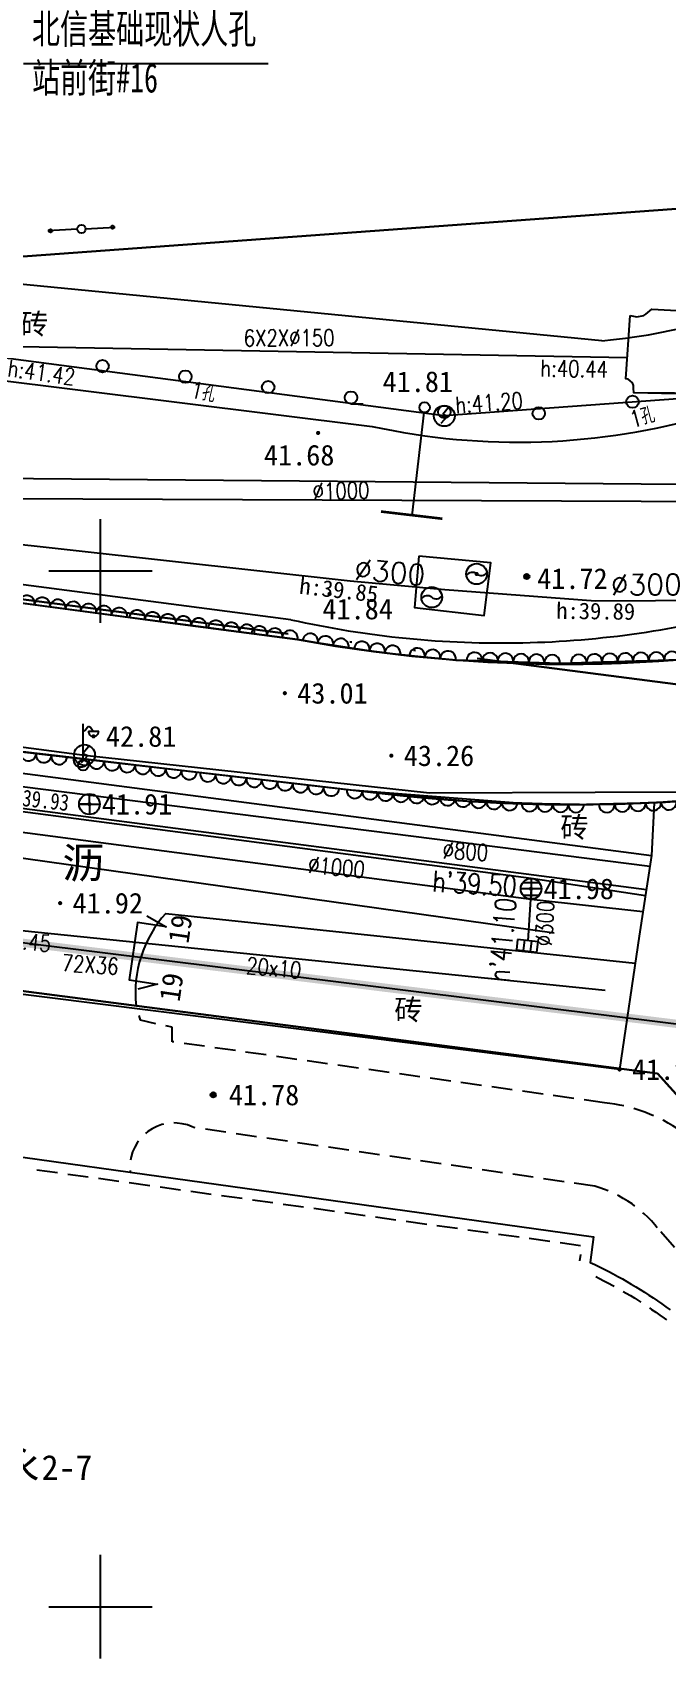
# Model space of a CAD drawing. Extents: x 501830 to 502977, y 299930 to 300245.
# Drawn here: x 502546.7 to 502577.3, y 300047.5 to 300126 of the extents above; entities that cross this region are included whole.
import ezdxf
from ezdxf.enums import TextEntityAlignment as Align
from ezdxf.lldxf.tags import DXFTag

# ---------------------------------------------------------------- set-up
doc = ezdxf.new("R2010")
doc.units = 0
for name, pattern in [('2312', [0.3, 0.2, -0.1]), ('444', [0.3, 0.2, -0.1]), ('ACAD_ISO05W100', [33, 24, -3, 0, -3, 0, -3])]:
    doc.linetypes.add(name, pattern=pattern)
for name, color, linetype in [('BJ02', 7, 'Continuous'), ('BJ03', 7, 'Continuous'), ('BJ04', 7, 'Continuous'), ('BJ05', 7, 'Continuous'), ('BJ08', 7, 'Continuous'), ('BJ09', 7, 'Continuous'), ('TK', 7, 'Continuous'), ('上水管线', 4, 'Continuous'), ('新建北信', 13, 'Continuous'), ('污水井', 247, 'Continuous'), ('污水注记', 247, 'Continuous'), ('污水管线', 247, 'Continuous'), ('污水高程表', 247, 'Continuous'), ('燃气井', 6, 'Continuous'), ('燃气注记', 6, 'Continuous'), ('燃气管线', 6, 'Continuous'), ('燃气高程表', 6, 'Continuous'), ('电信断面图及编号', 3, 'Continuous'), ('电信注记', 3, 'Continuous'), ('电信管线', 3, 'Continuous'), ('电力井', 1, 'Continuous'), ('电力注记', 1, 'Continuous'), ('电力管线', 1, 'Continuous'), ('电力高程表', 1, 'Continuous'), ('雨水井', 34, 'Continuous'), ('雨水注记', 34, 'Continuous'), ('雨水管线', 34, 'Continuous'), ('雨水高程表', 34, 'Continuous'), ('雨蓖子', 34, 'Continuous')]:
    doc.layers.add(name, color=color, linetype=linetype)
doc.layers.add('道路红线', color=11, linetype='Continuous', lineweight=30)
doc.styles.add('HZ', font='simplex.shx', dxfattribs={"bigfont": 'hztxt'})
doc.styles.add('HZTXT', font='romans', dxfattribs={"width": 0.7, "height": 4, "bigfont": 'HZTXT'})
doc.styles.get("Standard").update_dxf_attribs({"font": 'SIMFANG.TTF'})
doc.styles.add('粗等线', font='SIMHEI.TTF')
doc.linetypes.add('245', pattern='A,1e-05,-0.05,[133,bjxx.shx,S=0.05,R=0,X=-0.05,Y=0],-0.05,0.45,[135,bjxx.shx,S=0.05,R=0,X=0,Y=0],0.45', length=1.00001)
doc.linetypes.add('85003', pattern='A,1e-05,[136,bjxx.shx,S=0.075,R=0,X=-1e-05,Y=0],0.15', length=0.15001)
tags = doc.linetypes.add('DL', pattern='A,15,-4.925,[130,ltypeshp.shx,S=0.5,R=330,X=-0.15,Y=0.433],0,[130,ltypeshp.shx,S=0.4,R=90,X=0,Y=0],-0.15,[130,ltypeshp.shx,S=0.5,R=150,X=0,Y=-0.433],-4.925,15', length=40).pattern_tags.tags
tags[32:33] = [DXFTag(74, 4), DXFTag(75, 0), DXFTag(340, '0'), DXFTag(46, 1.0), DXFTag(50, 0.0), DXFTag(44, 0.0), DXFTag(45, 0.0)]
tags[30:31] = [DXFTag(74, 4), DXFTag(75, 0), DXFTag(340, '0'), DXFTag(46, 1.0), DXFTag(50, 0.0), DXFTag(44, 0.0), DXFTag(45, 0.0)]
tags[4:5] = [DXFTag(74, 4), DXFTag(75, 0), DXFTag(340, '0'), DXFTag(46, 1.0), DXFTag(50, 0.0), DXFTag(44, 0.0), DXFTag(45, 0.0)]
tags = doc.linetypes.add('DX', pattern='A,15,-5,[130,ltypeshp.shx,S=1,R=330,X=0,Y=0],-5,15', length=40).pattern_tags.tags
tags[16:17] = [DXFTag(74, 4), DXFTag(75, 0), DXFTag(340, '0'), DXFTag(46, 1.0), DXFTag(50, 0.0), DXFTag(44, 0.0), DXFTag(45, 0.0)]
tags[14:15] = [DXFTag(74, 4), DXFTag(75, 0), DXFTag(340, '0'), DXFTag(46, 1.0), DXFTag(50, 0.0), DXFTag(44, 0.0), DXFTag(45, 0.0)]
tags[4:5] = [DXFTag(74, 4), DXFTag(75, 0), DXFTag(340, '0'), DXFTag(46, 1.0), DXFTag(50, 0.0), DXFTag(44, 0.0), DXFTag(45, 0.0)]
tags = doc.linetypes.add('SS', pattern='A,15,-1.9,[130,ltypeshp.shx,S=1,R=330,X=0,Y=0],-1.2,[130,ltypeshp.shx,S=1,R=330,X=0,Y=0],-1.9,15', length=35).pattern_tags.tags
tags[24:25] = [DXFTag(74, 4), DXFTag(75, 0), DXFTag(340, '0'), DXFTag(46, 1.0), DXFTag(50, 0.0), DXFTag(44, 0.0), DXFTag(45, 0.0)]
tags[22:23] = [DXFTag(74, 4), DXFTag(75, 0), DXFTag(340, '0'), DXFTag(46, 1.0), DXFTag(50, 0.0), DXFTag(44, 0.0), DXFTag(45, 0.0)]
tags[4:5] = [DXFTag(74, 4), DXFTag(75, 0), DXFTag(340, '0'), DXFTag(46, 1.0), DXFTag(50, 0.0), DXFTag(44, 0.0), DXFTag(45, 0.0)]
doc.linetypes.add('TRQZ', pattern='A,15,[130,ltypeshp.shx,S=0.6,R=0,X=0,Y=0],-2.5,[133,ltypeshp.shx,S=0.05,R=0,X=0,Y=0],-2.5,[130,ltypeshp.shx,S=0.6,R=0,X=0,Y=0],15', length=35)

# ---------------------------------------------------------------- blocks, each defined once
blk = doc.blocks.new('831')
for radius in [0.25, 0.15, 0.05]:
    blk.add_circle((0, 0), radius)
blk = doc.blocks.new('mhs500')
at = {"layer": 'BJ09'}
blk.add_circle((0, 0), 0.3, dxfattribs=at)
blk = doc.blocks.new('MHST')
at = {"layer": 'BJ09'}
blk.add_line((-0.01, -0.59), (1.19, -0.59), dxfattribs=at)
blk.add_circle((0, 0), 0.6, dxfattribs=at)
blk = doc.blocks.new('GC200')
at = {"linetype": 'Continuous', "const_width": 0.2, "flags": 128}
blk.add_lwpolyline([(-0.1, 0, 1), (0.1, 0, 1)], format="xyb", close=True, dxfattribs=at)
blk = doc.blocks.new('雨水井')
at = {"lineweight": -3}
for p, q in [((0.5, 0), (-0.5, 0)), ((-0.4, 0.3), (0.4, 0.3)), ((0, 0.495), (0, -0.495)), ((-0.4, -0.3), (0.4, -0.3))]:
    blk.add_line(p, q, dxfattribs=at)
blk.add_circle((0, 0), 0.5, dxfattribs=at)
blk = doc.blocks.new('污水井')
at = {"lineweight": -3}
for p, q in [((0, 0), (-0.5, 0)), ((-0.5, 0), (0.5, 0)), ((0, 0), (-0.473, 0)), ((0, 0), (0, 0.5)), ((0, 0), (0, 0.459)), ((0, 0), (0, -0.473)), ((0, 0), (0.483, 0)), ((0, 0), (0, -0.5))]:
    blk.add_line(p, q, dxfattribs=at)
blk.add_circle((0, 0), 0.5, dxfattribs=at)
blk = doc.blocks.new('电力井')
at = {"lineweight": -3}
for p, q in [((0.192, 0.395), (-0.079, 0.068)), ((-0.079, 0.068), (0.152, -0.017)), ((0.152, -0.017), (-0.164, -0.373))]:
    blk.add_line(p, q, dxfattribs=at)
blk.add_circle((0, 0), 0.5, dxfattribs=at)
blk = doc.blocks.new('燃气井')
at = {"lineweight": -3}
blk.add_circle((0, 0), 0.5, dxfattribs=at)
for centre, start, end in [((-0.213, -0.274), 52.09666, 144.30583), ((0.213, 0.274), 232.09666, 324.30583)]:
    blk.add_arc(centre, 0.347, start, end, dxfattribs=at)
blk = doc.blocks.new('B552')
for p, q in [((0.984668, 0.518566), (-1.015332, 0.518566)), ((-1.015332, 0.518566), (-1.015332, -0.481434)), ((0.984668, -0.481434), (0.984668, 0.518566)), ((-1.015332, -0.481434), (0.984668, -0.481434))]:
    blk.add_line(p, q)
at = {"linetype": 'Continuous'}
for p, q in [((-0.348666, -0.481434), (-0.348666, 0.518566)), ((0.318001, -0.481434), (0.318001, 0.518566))]:
    blk.add_line(p, q, dxfattribs=at)
blk = doc.blocks.new('35211')
for p, q in [((0, 0.5), (0, 4)), ((0, 3.29), (0.19, 3.39)), ((0.19, 3.39), (0.39, 3.69)), ((0.39, 3.69), (0.49, 3.79)), ((0.49, 3.79), (0.69, 3.69)), ((0.49, 3.29), (1.49, 3.29)), ((0.69, 3.69), (0.89, 3.39)), ((0.89, 3.39), (0.99, 3.29))]:
    blk.add_line(p, q)
blk.add_circle((0, 0), 0.5)
blk.add_arc((0.99, 3.29), 0.5, 179, 0)
blk = doc.blocks.new('acfgw')
at = {"color": 4}
for p, q in [((0, -5), (0, 5)), ((-5, 0), (5, 0))]:
    blk.add_line(p, q, dxfattribs=at)

msp = doc.modelspace()

# ---------------------------------------------------------------- linework, layer by layer
at = {"layer": 'BJ02', "linetype": 'Continuous', "flags": 128}
for points, elevation in [([(502574.205, 300111.11), (502541.468, 300114.302)], 41.663), ([(502576.728, 300088.813), (502576.608, 300086.268), (502576.008, 300082.368), (502575.061, 300075.933)], 43.661)]:
    msp.add_lwpolyline(points, dxfattribs=dict(at, elevation=elevation))
at = {"layer": 'BJ02', "linetype": '245', "ltscale": 5, "flags": 128}
msp.add_lwpolyline([(502575.061, 300075.933), (502509.678, 300084.155)], dxfattribs=at)
at = {"layer": 'BJ02', "linetype": 'Continuous'}
msp.add_lwpolyline([(502544.048, 300072), (502551.438, 300070.971), (502573.81, 300067.857), (502573.638, 300066.621), (502573.865, 300066.514), (502574.09, 300066.405), (502574.313, 300066.294), (502574.536, 300066.18), (502574.757, 300066.063), (502574.977, 300065.944), (502575.195, 300065.823), (502575.413, 300065.699), (502575.628, 300065.573), (502575.843, 300065.444), (502576.056, 300065.313), (502576.267, 300065.179), (502576.477, 300065.044), (502576.685, 300064.906), (502576.892, 300064.765), (502577.097, 300064.622), (502577.301, 300064.477), (502577.503, 300064.33)], dxfattribs=at)
at = {"layer": 'BJ02', "linetype": 'Continuous', "flags": 128}
for points in [[(502546.933, 300071.093), (502547.924, 300070.955)], [(502548.419, 300070.886), (502549.409, 300070.748)], [(502549.905, 300070.68), (502550.895, 300070.542)], [(502551.39, 300070.473), (502552.381, 300070.335)], [(502552.876, 300070.266), (502553.866, 300070.128)], [(502554.362, 300070.059), (502555.352, 300069.921)], [(502555.847, 300069.852), (502556.838, 300069.715)], [(502557.333, 300069.646), (502558.323, 300069.508)], [(502558.819, 300069.439), (502559.809, 300069.301)], [(502560.304, 300069.232), (502561.295, 300069.094)], [(502561.79, 300069.025), (502562.78, 300068.887)], [(502563.276, 300068.818), (502564.266, 300068.681)], [(502564.761, 300068.612), (502565.752, 300068.474)], [(502566.247, 300068.405), (502567.237, 300068.267)], [(502567.733, 300068.198), (502568.723, 300068.06)], [(502569.218, 300067.991), (502570.209, 300067.853)], [(502570.704, 300067.784), (502571.694, 300067.647)], [(502572.19, 300067.578), (502573.18, 300067.44)], [(502573.143, 300066.69), (502573.186, 300067.001)], [(502573.919, 300065.932), (502574.088, 300065.848), (502574.305, 300065.736), (502574.521, 300065.622), (502574.737, 300065.506), (502574.804, 300065.468)], [(502575.239, 300065.221), (502575.373, 300065.143), (502575.583, 300065.017), (502575.791, 300064.889), (502575.998, 300064.758), (502576.091, 300064.698)], [(502576.508, 300064.422), (502576.608, 300064.353), (502576.809, 300064.213), (502577.009, 300064.071), (502577.206, 300063.928), (502577.322, 300063.841)]]:
    msp.add_lwpolyline(points, dxfattribs=at)
at = {"layer": 'BJ02', "linetype": 'Continuous'}
msp.add_arc((502571.952, 300137.371, 41.663), 26.357, 274.9021, 351.66069, dxfattribs=at)
at = {"layer": 'BJ04', "linetype": 'Continuous', "flags": 128}
for points in [[(502563.12, 300106.98, 0.06277), (502571.296, 300106.234, 0.06277), (502579.401, 300107.541, 0.145385), (502595.102, 300117.691, 0.145385), (502602.715, 300134.766)], [(502559.195, 300097.647, 0.060635), (502570.391, 300096.533, 0.060635), (502581.527, 300098.136, 0.061767), (502592.137, 300102.467, 0.061767), (502601.367, 300109.258)]]:
    msp.add_lwpolyline(points, format="xyb", dxfattribs=at)
at = {"layer": 'BJ04', "linetype": '85003', "ltscale": 5, "elevation": 42.037, "flags": 128}
msp.add_lwpolyline([(502528.769, 300100.703), (502533.246, 300100.136), (502537.723, 300099.569), (502542.956, 300098.877), (502548.189, 300098.184), (502553.854, 300097.435), (502559.518, 300096.685), (502563.48, 300096.084), (502567.151, 300095.7), (502570.611, 300095.526), (502575.13, 300095.564), (502578.543, 300095.762), (502583.001, 300096.303), (502587.975, 300097.211), (502589.816, 300097.647), (502592.553, 300098.392), (502596.068, 300099.524), (502600.297, 300101.161), (502603.303, 300102.518), (502606.166, 300103.972), (502608.78, 300105.521), (502611.394, 300107.07), (502613.39, 300108.436), (502615.722, 300110.114), (502617.456, 300111.455), (502620.551, 300114.16), (502623.025, 300116.655), (502625.488, 300119.503), (502627.452, 300122.101), (502628.597, 300123.784), (502630.083, 300126.196), (502631.064, 300127.965), (502632.093, 300130.009)], dxfattribs=at)
at = {"layer": 'BJ04', "linetype": '85003', "ltscale": 5, "flags": 128}
msp.add_lwpolyline([(502640.036, 300128.628), (502639.269, 300127.035), (502638.137, 300124.891), (502636.941, 300122.838), (502635.111, 300120.035), (502632.91, 300117.078), (502630.209, 300113.93), (502628.137, 300111.799), (502625.608, 300109.416), (502623.003, 300107.045), (502619.153, 300103.924), (502616.191, 300101.797), (502612.845, 300099.648), (502610.201, 300098.122), (502607.242, 300096.582), (502604.615, 300095.353), (502602.017, 300094.258), (502599.293, 300093.235), (502596.624, 300092.35), (502593.068, 300091.329), (502589.117, 300090.4), (502585.906, 300089.798), (502583.146, 300089.389), (502580.184, 300089.058), (502576.728, 300088.813), (502572.804, 300088.717), (502567.873, 300088.869), (502563.753, 300089.231), (502559.209, 300089.759), (502553.492, 300090.422), (502548.201, 300091.035), (502541.771, 300091.781), (502538.237, 300092.191), (502534.696, 300092.601), (502530.246, 300093.117), (502526.562, 300093.544), (502523.402, 300093.911), (502520.361, 300094.263), (502517.644, 300094.579), (502517.644, 300094.579)], dxfattribs=at)
at = {"layer": 'BJ04', "linetype": 'Continuous', "flags": 128}
for points in [[(502544.373, 300109.308), (502563.12, 300106.98)], [(502559.195, 300097.647), (502510.881, 300103.959)], [(502551.277, 300097.776), (502544.505, 300098.672)], [(502555.111, 300097.269), (502551.277, 300097.776)], [(502556.686, 300097.06), (502555.111, 300097.269)], [(502559.518, 300096.685), (502556.686, 300097.06)], [(502561.974, 300096.277), (502559.518, 300096.685)], [(502564.474, 300095.95), (502561.974, 300096.277)], [(502567.151, 300095.7), (502564.474, 300095.95)], [(502572.18, 300095.539), (502567.151, 300095.7)], [(502577.968, 300095.715), (502572.18, 300095.539)], [(502536.467, 300092.396), (502548.695, 300090.978)], [(502548.695, 300090.978), (502554.82, 300090.267)], [(502554.82, 300090.267), (502561.9, 300089.446)], [(502561.9, 300089.446), (502570.338, 300088.793)], [(502570.338, 300088.793), (502574.065, 300088.727)], [(502574.065, 300088.727), (502578.033, 300088.888)]]:
    msp.add_lwpolyline(points, dxfattribs=at)
at = {"layer": 'BJ04', "linetype": 'Continuous', "ltscale": 5, "flags": 128}
msp.add_lwpolyline([(502565.619, 300107.647), (502565.036, 300102.681)], dxfattribs=at)
at = {"layer": 'BJ04', "linetype": 'Continuous', "flags": 128}
for points, elevation in [([(502510.782, 300102.982), (502537.723, 300099.569), (502559.518, 300096.685)], 42.037), ([(502512.992, 300095.706), (502517.644, 300094.579), (502563.303, 300089.284)], 41.926), ([(502512.9, 300094.603), (502576.608, 300086.268)], 41.926), ([(502553.151, 300083.464), (502575.817, 300081.069)], 41.826)]:
    msp.add_lwpolyline(points, dxfattribs=dict(at, elevation=elevation))
at = {"layer": 'BJ04', "linetype": 'Continuous', "const_width": 0.125, "flags": 128}
msp.add_lwpolyline([(502566.506, 300102.52), (502563.54, 300102.868)], dxfattribs=at)
at = {"layer": 'BJ04', "linetype": '444', "ltscale": 5, "flags": 128}
for points in [[(502553.455, 300077.273), (502553.455, 300077.975), (502551.936, 300078.306), (502551.721, 300079.009)], [(502574.336, 300074.329), (502553.455, 300077.273)], [(502579.152, 300072.015), (502579.01, 300072.155), (502578.827, 300072.326), (502578.639, 300072.49), (502578.446, 300072.649), (502578.248, 300072.801), (502578.045, 300072.947), (502577.837, 300073.087), (502577.626, 300073.22), (502577.41, 300073.347), (502577.19, 300073.466), (502576.967, 300073.578), (502576.74, 300073.684), (502576.511, 300073.782), (502576.278, 300073.873), (502576.042, 300073.957), (502575.804, 300074.033), (502575.564, 300074.101), (502575.321, 300074.162), (502575.077, 300074.216), (502574.831, 300074.261), (502574.584, 300074.299), (502574.336, 300074.329)], [(502554.511, 300073.128), (502554.428, 300073.167), (502554.195, 300073.256), (502553.952, 300073.317), (502553.705, 300073.349), (502553.455, 300073.352), (502553.206, 300073.325), (502552.963, 300073.27), (502552.727, 300073.187), (502552.503, 300073.076), (502552.293, 300072.94), (502552.101, 300072.781), (502551.928, 300072.6), (502551.778, 300072.4), (502551.653, 300072.184), (502551.553, 300071.955), (502551.481, 300071.716), (502551.437, 300071.47), (502551.423, 300071.221), (502551.438, 300070.971)], [(502573.865, 300070.296), (502554.511, 300073.128)], [(502576.878, 300068.296), (502576.767, 300068.432), (502576.601, 300068.619), (502576.428, 300068.8), (502576.247, 300068.972), (502576.059, 300069.137), (502575.864, 300069.294), (502575.663, 300069.442), (502575.456, 300069.581), (502575.242, 300069.712), (502575.024, 300069.833), (502574.8, 300069.946), (502574.572, 300070.048), (502574.34, 300070.141), (502574.104, 300070.223), (502573.865, 300070.296)], [(502583.632, 300060.56), (502576.878, 300068.296)]]:
    msp.add_lwpolyline(points, dxfattribs=at)
at = {"layer": 'BJ04', "linetype": 'Continuous'}
msp.add_circle((502565.648, 300107.895), 0.25, dxfattribs=at)
for centre, radius, start, end in [((502572.457, 300166.815, 42.037), 71.314, 259.54678, 306.76492), ((502546.447, 300098.439), 0.376, 348.76872, 176.15916), ((502547.191, 300098.341), 0.376, 348.76872, 176.15916), ((502547.934, 300098.242), 0.376, 348.76872, 176.15916), ((502548.678, 300098.144), 0.376, 348.76872, 176.15916), ((502549.421, 300098.046), 0.376, 348.76872, 176.15916), ((502550.165, 300097.947), 0.376, 348.76872, 176.15916), ((502550.908, 300097.849), 0.376, 348.76872, 176.15916), ((502551.769, 300097.735), 0.376, 348.76872, 176.15916), ((502552.512, 300097.637), 0.376, 348.76872, 176.15916), ((502553.256, 300097.538), 0.376, 348.76872, 176.15916), ((502553.999, 300097.44), 0.376, 348.76872, 176.15916), ((502554.743, 300097.342), 0.376, 348.76872, 176.15916), ((502555.574, 300097.232), 0.376, 348.76872, 176.15916), ((502556.317, 300097.133), 0.376, 348.76872, 176.15916), ((502557.061, 300097.035), 0.376, 348.76872, 176.15916), ((502557.663, 300096.955), 0.376, 348.76872, 176.15916), ((502558.406, 300096.857), 0.376, 348.76872, 176.15916), ((502559.15, 300096.759), 0.376, 348.76872, 176.15916), ((502560.128, 300096.608), 0.376, 346.85164, 174.24208), ((502560.868, 300096.485), 0.376, 346.85164, 174.24208), ((502561.608, 300096.362), 0.376, 346.85164, 174.24208), ((502562.618, 300096.217), 0.376, 348.86453, 176.25497), ((502563.361, 300096.12), 0.376, 348.86453, 176.25497), ((502564.105, 300096.023), 0.376, 348.86453, 176.25497), ((502565.287, 300095.898), 0.376, 350.95769, 178.34813), ((502566.034, 300095.829), 0.376, 350.95769, 178.34813), ((502566.78, 300095.759), 0.376, 350.95769, 178.34813), ((502568.058, 300095.695), 0.376, 354.47636, 181.8668), ((502568.807, 300095.671), 0.376, 354.47636, 181.8668), ((502569.557, 300095.647), 0.376, 354.47636, 181.8668), ((502570.306, 300095.623), 0.376, 354.47636, 181.8668), ((502571.056, 300095.599), 0.376, 354.47636, 181.8668), ((502571.806, 300095.575), 0.376, 354.47636, 181.8668), ((502573.094, 300095.591), 0.376, 358.04746, 185.4379), ((502573.844, 300095.614), 0.376, 358.04746, 185.4379), ((502574.593, 300095.637), 0.376, 358.04746, 185.4379), ((502575.343, 300095.66), 0.376, 358.04746, 185.4379), ((502576.093, 300095.682), 0.376, 358.04746, 185.4379), ((502576.842, 300095.705), 0.376, 358.04746, 185.4379), ((502577.592, 300095.728), 0.376, 358.04746, 185.4379), ((502572.804, 300168.632, 43.265), 79.915, 263.17225, 289.90642), ((502546.521, 300091.205), 0.376, 169.69007, 357.08051), ((502547.266, 300091.119), 0.376, 169.69007, 357.08051), ((502548.011, 300091.033), 0.376, 169.69007, 357.08051), ((502549.065, 300090.911), 0.376, 169.69007, 357.08051), ((502549.81, 300090.824), 0.376, 169.69007, 357.08051), ((502550.555, 300090.738), 0.376, 169.69007, 357.08051), ((502551.3, 300090.651), 0.376, 169.69007, 357.08051), ((502552.045, 300090.565), 0.376, 169.69007, 357.08051), ((502552.79, 300090.479), 0.376, 169.69007, 357.08051), ((502553.535, 300090.392), 0.376, 169.69007, 357.08051), ((502554.28, 300090.306), 0.376, 169.69007, 357.08051), ((502555.19, 300090.2), 0.376, 169.69007, 357.08051), ((502555.935, 300090.114), 0.376, 169.69007, 357.08051), ((502556.68, 300090.027), 0.376, 169.69007, 357.08051), ((502557.425, 300089.941), 0.376, 169.69007, 357.08051), ((502558.17, 300089.855), 0.376, 169.69007, 357.08051), ((502558.915, 300089.768), 0.376, 169.69007, 357.08051), ((502559.66, 300089.682), 0.376, 169.69007, 357.08051), ((502560.405, 300089.595), 0.376, 169.69007, 357.08051), ((502561.15, 300089.509), 0.376, 169.69007, 357.08051), ((502562.272, 300089.393), 0.376, 171.87757, 359.26802), ((502563.02, 300089.335), 0.376, 171.87757, 359.26802), ((502563.768, 300089.278), 0.376, 171.87757, 359.26802), ((502564.516, 300089.22), 0.376, 171.87757, 359.26802), ((502565.264, 300089.162), 0.376, 171.87757, 359.26802), ((502566.011, 300089.104), 0.376, 171.87757, 359.26802), ((502566.759, 300089.046), 0.376, 171.87757, 359.26802), ((502567.507, 300088.988), 0.376, 171.87757, 359.26802), ((502568.255, 300088.93), 0.376, 171.87757, 359.26802), ((502569.002, 300088.872), 0.376, 171.87757, 359.26802), ((502569.75, 300088.814), 0.376, 171.87757, 359.26802), ((502570.713, 300088.762), 0.376, 175.28724, 2.67768), ((502571.463, 300088.749), 0.376, 175.28724, 2.67768), ((502572.213, 300088.736), 0.376, 175.28724, 2.67768), ((502572.962, 300088.722), 0.376, 175.28724, 2.67768), ((502574.441, 300088.718), 0.376, 178.63272, 6.02316), ((502575.19, 300088.748), 0.376, 178.63272, 6.02316), ((502575.94, 300088.779), 0.376, 178.63272, 6.02316), ((502576.689, 300088.809), 0.376, 178.63272, 6.02316), ((502577.439, 300088.84), 0.376, 178.63272, 6.02316), ((502557.388, 300079.646, 83.652), 5.703, 137.98578, 186.41776)]:
    msp.add_arc(centre, radius, start, end, dxfattribs=at)
at = {"layer": 'BJ05', "linetype": 'Continuous', "flags": 128}
for points in [[(502549.281, 300116.519), (502550.703, 300116.603)], [(502548.881, 300116.495), (502547.459, 300116.412)]]:
    msp.add_lwpolyline(points, dxfattribs=at)
at = {"layer": 'BJ05', "linetype": 'Continuous'}
for centre, radius in [((502549.081, 300116.507), 0.2), ((502549.081, 300116.507), 0.2), ((502550.578, 300116.596), 0.0748), ((502547.584, 300116.42), 0.0748)]:
    msp.add_circle(centre, radius, dxfattribs=at)
at = {"layer": '上水管线', "linetype": 'SS', "ltscale": 0.5, "flags": 128}
msp.add_lwpolyline([(502505.897, 300091.818), (502571.908, 300082.536)], dxfattribs=at)
at = {"layer": '新建北信', "color": 41}
msp.add_line((502546.286, 300124.49), (502558.104, 300124.49), dxfattribs=at)
at = {"layer": '新建北信', "color": 40, "linetype": '2312', "ltscale": 8, "const_width": 0.4}
msp.add_lwpolyline([(502516.027, 300085.798), (502601.853, 300075.156)], dxfattribs=at)
at = {"layer": '污水管线', "linetype": 'Continuous', "elevation": 41.886, "flags": 128}
for points in [[(502509.296, 300093.798), (502535.815, 300089.906), (502576.356, 300084.629)], [(502535.815, 300090.906), (502576.528, 300085.748)]]:
    msp.add_lwpolyline(points, dxfattribs=at)
at = {"layer": '燃气管线', "linetype": 'TRQZ', "ltscale": 0.4}
for points in [[(502562.049, 300099.5), (502508.83, 300105.4)], [(502566.63, 300099.08), (502562.049, 300099.5)], [(502573.9, 300098.539), (502566.63, 300099.08)], [(502579.7, 300098.58), (502573.9, 300098.539)]]:
    msp.add_lwpolyline(points, dxfattribs=at)
at = {"layer": '燃气管线', "linetype": 'Continuous', "ltscale": 0.4, "flags": 128}
msp.add_lwpolyline([(502565.364, 300100.71), (502565.162, 300098.239), (502568.523, 300097.844), (502568.851, 300100.394), (502565.364, 300100.71)], dxfattribs=at)
at = {"layer": '电信断面图及编号'}
msp.add_lwpolyline([(502552.242, 300083.356), (502553.174, 300082.817), (502551.795, 300083.025), (502551.382, 300080.257), (502552.757, 300080.051), (502551.81, 300079.812)], dxfattribs=at)
at = {"layer": '电信管线', "linetype": 'DX', "ltscale": 0.5, "flags": 128}
msp.add_lwpolyline([(502516.044, 300085.815), (502583.49, 300077.426)], dxfattribs=at)
at = {"layer": '电力管线', "linetype": 'DL', "ltscale": 0.5, "flags": 128}
for points, elevation in [([(502517.216, 300095.31), (502549.231, 300091.114), (502565.89, 300089.292), (502581.885, 300089.354), (502595.649, 300092.377), (502605.164, 300095.86), (502611.054, 300098.923), (502622.559, 300106.936), (502633.237, 300118.38)], 42.016), ([(502590.36, 300113.801), (502578.757, 300108.38), (502566.6, 300107.483)], 41.564), ([(502566.6, 300107.483), (502543.822, 300110.477), (502530.11, 300112.627)], 41.564), ([(502545.269, 300110.857), (502575.428, 300110.299)], 41.949), ([(502516.989, 300087.054), (502543.348, 300082.935), (502574.358, 300079.757)], 42.022)]:
    msp.add_lwpolyline(points, dxfattribs=dict(at, elevation=elevation))
at = {"layer": '电力管线', "linetype": 'Continuous', "ltscale": 0.5, "elevation": 41.75, "flags": 128}
for points in [[(502579.685, 300108.559), (502575.745, 300108.596), (502575.731, 300108.825), (502575.731, 300108.96), (502575.692, 300109.076), (502575.572, 300109.182), (502575.48, 300109.253), (502575.359, 300109.278), (502575.567, 300112.324)], [(502575.567, 300112.324), (502575.895, 300112.263), (502576.24, 300112.333), (502576.334, 300112.398), (502576.619, 300112.633), (502579.627, 300112.483)], [(502577.76, 300108.554), (502575.745, 300108.596)]]:
    msp.add_lwpolyline(points, dxfattribs=at)
at = {"layer": '道路红线', "color": 40}
for p, q in [((502539.199, 300114.658), (502581.972, 300117.791)), ((502491.032, 300086.868), (502576.893, 300075.742)), ((502576.893, 300075.742), (502598.431, 300051.817))]:
    msp.add_line(p, q, dxfattribs=at)
at = {"layer": '道路红线', "color": 40, "linetype": 'ACAD_ISO05W100'}
msp.add_line((502436.487, 300112.842), (502635.32, 300087.078), dxfattribs=at)
at = {"layer": '雨水管线', "linetype": 'Continuous', "flags": 128}
for points, elevation in [([(502587.102, 300104.091), (502537.596, 300104.532)], 41.59), ([(502576.308, 300084.318), (502570.787, 300085.156), (502542.552, 300088.861), (502511.153, 300092.606)], 43.661), ([(502512.218, 300087.871), (502511.135, 300091.776), (502542.552, 300087.866), (502570.787, 300084.161), (502576.191, 300083.558)], 42.001), ([(502570.787, 300084.656), (502570.637, 300082.151)], 41.992)]:
    msp.add_lwpolyline(points, dxfattribs=dict(at, elevation=elevation))
msp.add_lwpolyline([(502537.571, 300103.534), (502587.65, 300103.313)], dxfattribs=at)

# ---------------------------------------------------------------- block references
at = {"layer": 'BJ03', "linetype": 'Continuous', "xscale": 0.5, "yscale": 0.5, "zscale": 0.5}
msp.add_blockref('35211', (502549.172, 300090.618), dxfattribs=at)
at = {"layer": 'BJ08', "linetype": 'Continuous', "xscale": 0.5, "yscale": 0.5, "zscale": 0.5}
for name, p in [('GC200', (502566.6, 300107.483, 41.822)), ('GC200', (502560.508, 300106.662, 41.688)), ('GC200', (502568.16, 300099.856, 41.761)), ('831', (502570.583, 300099.731, 41.72)), ('GC200', (502561.06, 300098.889, 41.853)), ('GC200', (502558.9, 300094.098, 43.023)), ('GC200', (502549.665, 300092.013)), ('GC200', (502564.043, 300091.082, 43.265)), ('GC200', (502549.467, 300088.742, 41.921)), ('GC200', (502570.787, 300084.656, 41.992)), ('GC200', (502548.053, 300083.964, 41.925)), ('GC200', (502575.061, 300075.933, 41.975)), ('831', (502555.445, 300074.708, 41.78))]:
    msp.add_blockref(name, p, dxfattribs=at)
at = {"layer": 'BJ09', "linetype": 'Continuous'}
for p, rotation in [((502550.101, 300109.886), 172.7885951284177), ((502554.099, 300109.38), 172.7885951284177), ((502558.097, 300108.874), 172.7885951284177), ((502566.601, 300107.676), 175.2077283628619), ((502575.685, 300108.168), 191.0011072028898), ((502571.16, 300107.608), 183.1044177832425)]:
    msp.add_blockref('mhs500', p, dxfattribs=dict(at, rotation=rotation))
at = {"layer": 'BJ09', "linetype": 'Continuous', "xscale": 0.5, "yscale": 0.5, "zscale": 0.5}
msp.add_blockref('MHST', (502562.094, 300108.368), dxfattribs=at)
at = {"layer": 'TK', "linetype": 'Continuous', "xscale": 0.5, "yscale": 0.5}
for p in [(502550, 300100), (502550, 300050)]:
    msp.add_blockref('acfgw', p, dxfattribs=at)
at = {"layer": '污水井'}
msp.add_blockref('污水井', (502549.467, 300088.742, 41.921), dxfattribs=at)
at = {"layer": '燃气井'}
for p in [(502568.16, 300099.856, 41.761), (502565.992, 300098.73, 41.776)]:
    msp.add_blockref('燃气井', p, dxfattribs=at)
at = {"layer": '电力井'}
for p in [(502566.6, 300107.483, 41.822), (502549.231, 300091.114, 42.822)]:
    msp.add_blockref('电力井', p, dxfattribs=at)
at = {"layer": '雨水井'}
msp.add_blockref('雨水井', (502570.787, 300084.656, 41.992), dxfattribs=at)
at = {"layer": '雨蓖子', "xscale": 0.4999999999959148, "yscale": 0.4999999999944471, "zscale": 0.5, "rotation": 173.2666035578699}
msp.add_blockref('B552', (502570.601, 300081.913), dxfattribs=at)

# ---------------------------------------------------------------- texts
at = {"layer": 'BJ02', "linetype": 'Continuous'}
msp.add_text('永', height=1.5, dxfattribs=at).set_placement((502547.065, 300056.872), align=Align.MIDDLE_RIGHT)
msp.add_text('2-7', height=1.2, dxfattribs=at).set_placement((502547.161, 300056.722), align=Align.MIDDLE_LEFT)
at = {"layer": 'BJ04', "linetype": 'Continuous'}
for s, height, p in [('砖', 1, (502546.8, 300111.926)), ('砖', 1, (502572.888, 300087.63)), ('沥', 1.5, (502549.181, 300085.913)), ('砖', 1, (502564.869, 300078.819))]:
    msp.add_text(s, height=height, dxfattribs=at).set_placement(p, align=Align.MIDDLE_CENTER)
at = {"layer": 'BJ08', "linetype": 'Continuous'}
for s, p in [('41.81', (502563.62, 300109.139, 41.822)), ('41.68', (502557.894, 300105.591, 41.688)), ('41.84', (502560.716, 300098.164, 41.853)), ('43.01', (502559.5, 300094.098, 43.023)), ('42.81', (502550.265, 300092.013)), ('43.26', (502564.643, 300091.082, 43.265)), ('41.91', (502550.067, 300088.742, 41.921)), ('41.92', (502548.653, 300083.964, 41.925)), ('41.98', (502571.387, 300084.656, 41.992)), ('41.97', (502575.661, 300075.933, 41.975))]:
    msp.add_text(s, height=1, dxfattribs=at).set_placement(p, align=Align.MIDDLE_LEFT)
for s, p in [('41.72', (502571.083, 300099.131)), ('41.78', (502556.197, 300074.206))]:
    msp.add_text(s, height=1, dxfattribs=at).set_placement(p)
at = {"layer": '新建北信', "color": 1, "insert": (502546.695, 300126.877), "char_height": 1.4175, "attachment_point": 1, "style": 'HZTXT'}
msp.add_mtext('{\\fSimSun|b0|i0|c134|p2;北信基础现状人孔\\P站前街#16}', dxfattribs=at)
at = {"layer": '污水注记', "style": 'HZ', "width": 0.8}
msp.add_text('%%C800', height=0.8, rotation=356.5969, dxfattribs=at).set_placement((502566.5, 300086.124, 41.886))
at = {"layer": '污水高程表', "linetype": 'Continuous', "width": 0.83}
msp.add_text("h'39.93", height=0.8, rotation=353.57905, dxfattribs=at).set_placement((502545.293, 300088.759, 41.886))
at = {"layer": '燃气注记', "style": 'HZ'}
for rotation, p in [(354.76718, (502562.218, 300099.6)), (0.38961, (502574.639, 300098.828))]:
    msp.add_text('%%c300', height=1, rotation=rotation, dxfattribs=at).set_placement(p)
at = {"layer": '燃气高程表'}
for s, rotation, p in [('h:39.85', 353.5055, (502559.659, 300099.699)), ('h:39.89', 359.2351, (502572.01, 300098.49))]:
    msp.add_text(s, height=0.8, rotation=rotation, dxfattribs=at).set_placement(p, align=Align.TOP_LEFT)
at = {"layer": '电信断面图及编号', "style": '粗等线'}
for p in [(502553.856, 300082.721), (502553.429, 300079.911)]:
    msp.add_text('19', height=1, rotation=81.69214, dxfattribs=at).set_placement(p, align=Align.MIDDLE)
at = {"layer": '电信注记', "style": 'HZ', "width": 0.8}
msp.add_text('72X36', height=0.8, rotation=356.17424, dxfattribs=at).set_placement((502548.111, 300080.687, 41.79))
at = {"layer": '电力注记', "style": 'HZ', "width": 0.8}
for s, rotation, p in [('6X2X%%c150', 0.27236, (502556.917, 300110.841)), ('1孔', 347.25224, (502554.303, 300108.383)), ('1孔', 14.39752, (502575.675, 300106.903)), ('20x10', 354.80085, (502557.008, 300080.56, 42.022))]:
    msp.add_text(s, height=0.8, rotation=rotation, dxfattribs=at).set_placement(p)
at = {"layer": '电力高程表', "style": 'HZ', "width": 0.8}
for s, rotation, p in [('h:41.42', 351.9477, (502545.485, 300109.406, -41.564)), ('h:40.44', 358.94275, (502571.233, 300109.389)), ('h:41.20', 4.0518, (502567.16, 300107.605)), ('h:41.45', 354.22891, (502544.321, 300081.93, -41.949))]:
    msp.add_text(s, height=0.8, rotation=rotation, dxfattribs=at).set_placement(p)
at = {"layer": '雨水注记', "style": 'HZ', "width": 0.8}
for s, rotation, p in [('%%C1000', 1.35366, (502560.252, 300103.437, 0.138)), ('%%C1000', 354.26892, (502559.992, 300085.438, 43.811)), ('%%C300', 86.93794, (502571.786, 300081.867, -41.452))]:
    msp.add_text(s, height=0.8, rotation=rotation, dxfattribs=at).set_placement(p)
at = {"layer": '雨水高程表', "style": 'HZ', "width": 0.8}
for s, rotation, p in [("h'39.50", 356.30846, (502568.064, 300084.9, -1.66)), ("h'41.10", 84.81998, (502569.4, 300082.191, -43.661))]:
    msp.add_text(s, height=1, rotation=rotation, dxfattribs=at).set_placement(p, align=Align.MIDDLE)

doc.saveas('drawing.dxf')
